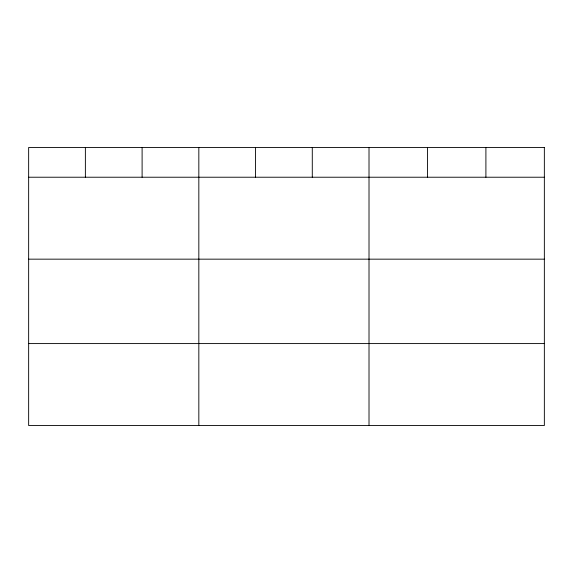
<?xml version="1.0" encoding="UTF-8"?>
<svg xmlns="http://www.w3.org/2000/svg" width="573" height="573" viewBox="0 0 573 573"><rect width="100%" height="100%" fill="white"/><g stroke="black" fill="none" stroke-linecap="round" stroke-linejoin="round"><path stroke-width="0.86" d="M28.65 177.222L544.35 177.222M28.65 259.161L544.35 259.161M28.65 343.585L544.35 343.585M485.904 147.476L485.904 177.222M427.458 147.476L427.458 177.222M369.012 147.476L369.012 425.524M312.285 147.476L312.285 177.222M255.558 147.476L255.558 177.222M198.831 147.476L198.831 425.524M142.104 147.476L142.104 177.222M85.377 147.476L85.377 177.222M544.35 147.476L28.65 147.476L28.65 425.524L544.35 425.524L544.35 147.476"/></g></svg>
